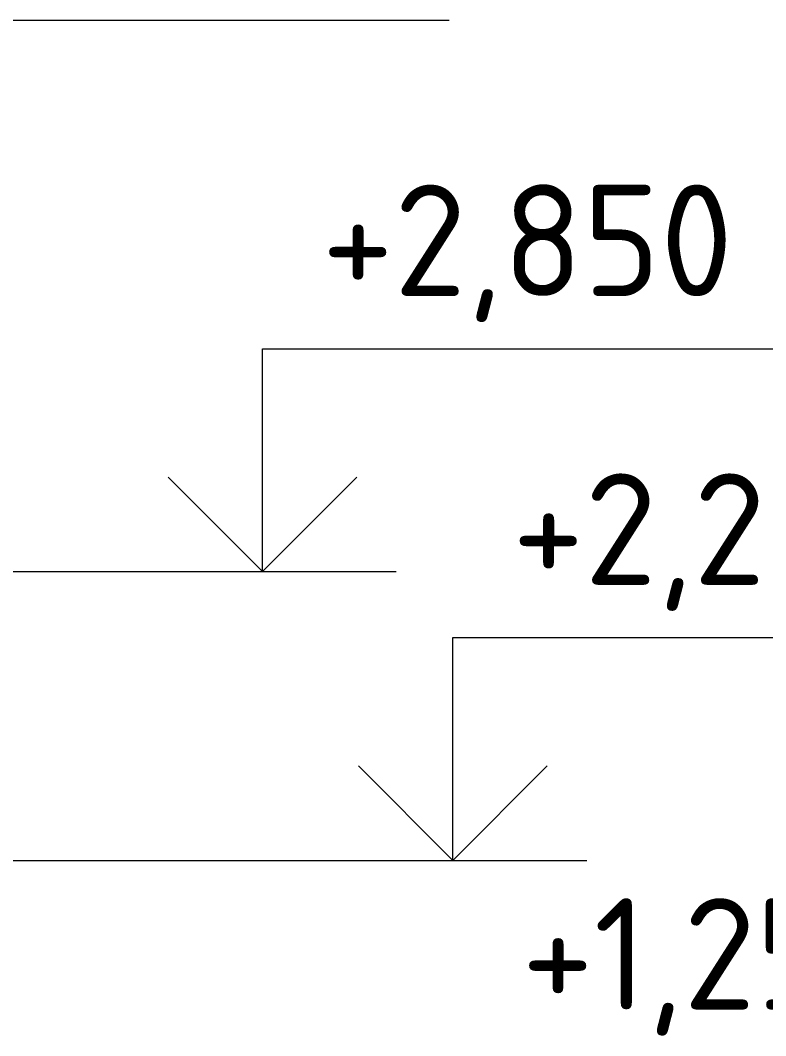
# Model space of a CAD drawing. Header units: millimetres. Extents: x -11345 to 411485, y -9810 to 73012.
# Drawn here: x 323052 to 324725, y 964 to 3241 of the extents above; entities that cross this region are included whole.
import ezdxf

# ---------------------------------------------------------------- set-up
doc = ezdxf.new("R2010")
doc.units = ezdxf.units.MM
for name, color, linetype in [('PDF _Аннотация', 7, 'Continuous'), ('PDF _Отметки', 7, 'Continuous'), ('PDF _Текст', 7, 'Continuous')]:
    doc.layers.add(name, color=color, linetype=linetype)
doc.styles.add('PDF GOST Common', font='GOST_Common.ttf')

msp = doc.modelspace()

# ---------------------------------------------------------------- linework, layer by layer
at = {"layer": 'PDF _Аннотация', "lineweight": 20}
for points in [[(322926.53307, 2953.44245), (322714.88115, 2741.79053), (322714.88115, 3241.28905), (324014.42393, 3241.28905)], [(323807.00505, 2216.89377), (323595.35313, 2005.24186), (323595.35313, 2504.74038), (324894.8959, 2504.74038)], [(323595.35313, 2005.24186), (323383.70121, 2216.89377)], [(323294.80741, 2005.24186), (323895.89885, 2005.24186)], [(324234.54192, 1569.23891), (324022.89, 1357.58699), (324022.89, 1857.08551), (325322.43278, 1857.08551)], [(324022.89, 1357.58699), (323811.23809, 1569.23891)], [(323722.34428, 1357.58699), (324323.43573, 1357.58699)]]:
    msp.add_lwpolyline(points, dxfattribs=at)
at = {"layer": 'PDF _Отметки', "lineweight": 20}
for points in [[(322706.41508, 2005.24186), (323172.0493, 2005.24186), (323595.35313, 2005.24186)], [(322570.95785, 1357.58699), (323061.9903, 1357.58699), (324022.89, 1357.58699)]]:
    msp.add_lwpolyline(points, dxfattribs=at)

# ---------------------------------------------------------------- texts
at = {"layer": 'PDF _Текст', "char_height": 250.014254, "attachment_point": 4, "style": 'PDF GOST Common'}
for s, insert in [('+2,850 *', (323728.13618, 2718.72521)), ('+2,200 *', (324155.69028, 2071.04343)), ('+1,250 *', (324176.85547, 1118.57104))]:
    msp.add_mtext(s, dxfattribs=dict(at, insert=insert))

doc.saveas('drawing.dxf')
